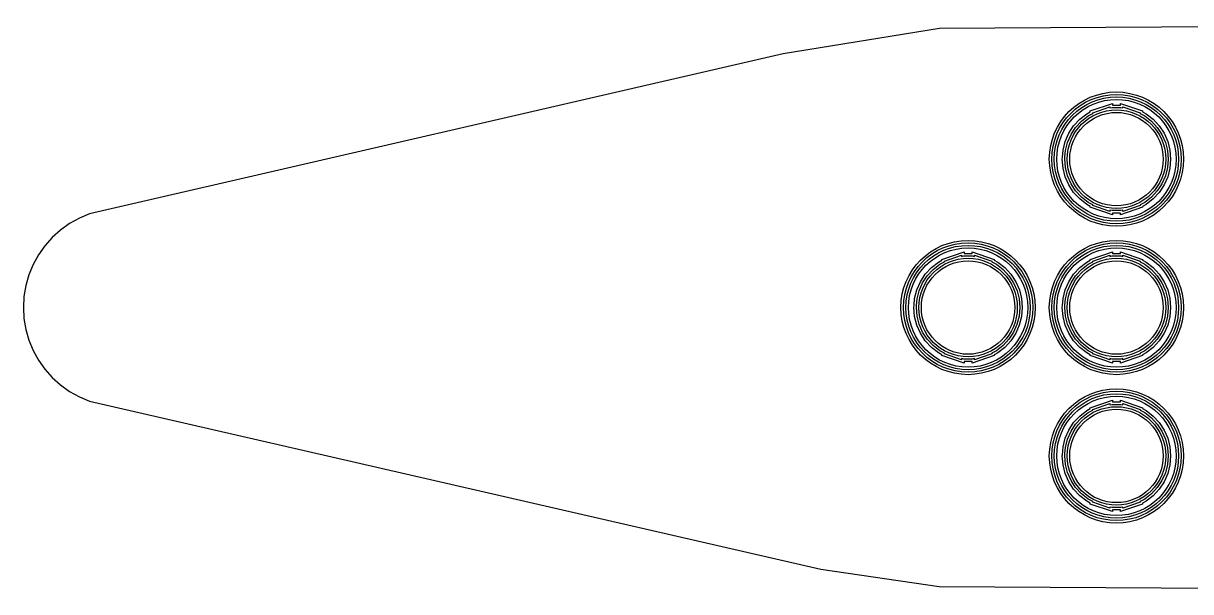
# Model space of a CAD drawing. Header units: millimetres. Extents: x -214 to 214, y -114 to 114.
# Drawn here: x -214.03 to -166.83, y 41.01 to 63.99 of the extents above; entities that cross this region are included whole.
import ezdxf

# ---------------------------------------------------------------- set-up
doc = ezdxf.new("R2010")
doc.units = ezdxf.units.MM
doc.layers.add('1', color=7, linetype='CONTINUOUS')

msp = doc.modelspace()

# ---------------------------------------------------------------- linework, layer by layer
at = {"layer": '1', "color": 0}
for p, q in [((-176.992, 63.776), (-183.304, 62.753)), ((-146.269, 63.989), (-176.992, 63.776)), ((-183.304, 62.753), (-211.353, 56.283)), ((-211.353, 56.283), (-211.768, 56.111)), ((-212.161, 55.893), (-212.527, 55.633)), ((-211.768, 56.111), (-212.161, 55.893)), ((-212.862, 55.333), (-213.161, 54.998)), ((-212.527, 55.633), (-212.862, 55.333)), ((-213.161, 54.998), (-213.42, 54.631)), ((-213.42, 54.631), (-213.638, 54.238)), ((-213.809, 53.823), (-213.934, 53.391)), ((-213.638, 54.238), (-213.809, 53.823)), ((-213.934, 53.391), (-214.009, 52.948)), ((-214.009, 52.948), (-214.034, 52.5)), ((-214.034, 52.5), (-214.009, 52.052)), ((-214.009, 52.052), (-213.934, 51.609)), ((-213.934, 51.609), (-213.809, 51.177)), ((-213.809, 51.177), (-213.638, 50.762)), ((-213.638, 50.762), (-213.42, 50.369)), ((-213.42, 50.369), (-213.161, 50.002)), ((-213.161, 50.002), (-212.862, 49.667)), ((-212.862, 49.667), (-212.527, 49.367)), ((-212.527, 49.367), (-212.161, 49.107)), ((-212.161, 49.107), (-211.768, 48.889)), ((-211.768, 48.889), (-211.353, 48.717)), ((-211.353, 48.717), (-181.78, 41.924)), ((-181.78, 41.924), (-176.993, 41.224)), ((-176.993, 41.224), (-146.27, 41.011))]:
    msp.add_line(p, q, dxfattribs=at)
at = {"layer": '1', "color": 1}
for p, q in [((-170.889, 60.446), (-169.995, 60.753)), ((-170.889, 60.41), (-170.889, 60.446)), ((-170.789, 60.375), (-170.095, 60.613)), ((-170.095, 60.613), (-170.095, 60.568)), ((-170.095, 60.568), (-170.002, 60.584)), ((-170.002, 60.584), (-169.659, 60.584)), ((-169.995, 60.753), (-169.995, 60.684)), ((-169.995, 60.684), (-169.666, 60.684)), ((-169.666, 60.684), (-169.666, 60.753)), ((-169.666, 60.753), (-168.772, 60.446)), ((-169.659, 60.584), (-169.566, 60.568)), ((-169.566, 60.568), (-169.566, 60.613)), ((-169.566, 60.613), (-168.872, 60.375)), ((-168.772, 60.446), (-168.772, 60.41)), ((-171.561, 59.845), (-171.315, 60.111)), ((-171.481, 59.783), (-171.247, 60.038)), ((-171.315, 60.111), (-171.03, 60.334)), ((-171.247, 60.038), (-170.975, 60.25)), ((-171.03, 60.334), (-170.889, 60.41)), ((-170.975, 60.25), (-170.789, 60.35)), ((-170.789, 60.35), (-170.789, 60.375)), ((-168.872, 60.375), (-168.872, 60.35)), ((-168.872, 60.35), (-168.686, 60.25)), ((-168.772, 60.41), (-168.631, 60.334)), ((-168.686, 60.25), (-168.414, 60.038)), ((-168.631, 60.334), (-168.346, 60.111)), ((-168.414, 60.038), (-168.18, 59.783)), ((-168.346, 60.111), (-168.1, 59.845)), ((-171.904, 59.211), (-171.757, 59.543)), ((-171.809, 59.178), (-171.668, 59.496)), ((-171.757, 59.543), (-171.561, 59.845)), ((-171.668, 59.496), (-171.481, 59.783)), ((-168.18, 59.783), (-167.993, 59.496)), ((-168.1, 59.845), (-167.904, 59.543)), ((-167.993, 59.496), (-167.852, 59.178)), ((-167.904, 59.543), (-167.757, 59.211)), ((-171.992, 58.86), (-171.904, 59.211)), ((-171.893, 58.844), (-171.809, 59.178)), ((-167.852, 59.178), (-167.768, 58.844)), ((-167.757, 59.211), (-167.669, 58.86)), ((-172.022, 58.503), (-172.014, 58.583)), ((-172.014, 58.583), (-171.992, 58.86)), ((-171.922, 58.503), (-171.913, 58.593)), ((-171.913, 58.593), (-171.893, 58.844)), ((-167.768, 58.844), (-167.739, 58.499)), ((-167.669, 58.86), (-167.639, 58.499)), ((-171.992, 58.14), (-172.022, 58.503)), ((-171.904, 57.789), (-171.992, 58.14)), ((-171.893, 58.156), (-171.922, 58.503)), ((-171.809, 57.822), (-171.893, 58.156)), ((-167.768, 58.155), (-167.853, 57.819)), ((-167.739, 58.499), (-167.768, 58.155)), ((-167.669, 58.138), (-167.758, 57.787)), ((-167.639, 58.499), (-167.669, 58.138)), ((-171.757, 57.457), (-171.904, 57.789)), ((-171.668, 57.504), (-171.809, 57.822)), ((-167.853, 57.819), (-167.993, 57.504)), ((-167.758, 57.787), (-167.904, 57.457)), ((-171.561, 57.155), (-171.757, 57.457)), ((-171.481, 57.217), (-171.668, 57.504)), ((-171.315, 56.889), (-171.561, 57.155)), ((-171.247, 56.962), (-171.481, 57.217)), ((-168.18, 57.217), (-168.415, 56.961)), ((-168.1, 57.155), (-168.347, 56.888)), ((-167.993, 57.504), (-168.18, 57.217)), ((-167.904, 57.457), (-168.1, 57.155)), ((-171.03, 56.666), (-171.315, 56.889)), ((-170.975, 56.75), (-171.247, 56.962)), ((-170.889, 56.59), (-171.03, 56.666)), ((-170.789, 56.65), (-170.975, 56.75)), ((-170.789, 56.625), (-170.789, 56.65)), ((-168.686, 56.75), (-168.872, 56.65)), ((-168.872, 56.65), (-168.872, 56.625)), ((-168.631, 56.666), (-168.772, 56.59)), ((-168.415, 56.961), (-168.686, 56.75)), ((-168.347, 56.888), (-168.631, 56.666)), ((-170.889, 56.554), (-170.889, 56.59)), ((-169.995, 56.247), (-170.889, 56.554)), ((-170.095, 56.387), (-170.789, 56.625)), ((-170.002, 56.416), (-170.095, 56.432)), ((-170.095, 56.432), (-170.095, 56.387)), ((-169.659, 56.416), (-170.002, 56.416)), ((-169.666, 56.316), (-169.995, 56.316)), ((-169.995, 56.316), (-169.995, 56.247)), ((-168.772, 56.554), (-169.666, 56.247)), ((-169.666, 56.247), (-169.666, 56.316)), ((-169.566, 56.432), (-169.659, 56.416)), ((-168.872, 56.625), (-169.566, 56.387)), ((-169.566, 56.387), (-169.566, 56.432)), ((-168.772, 56.59), (-168.772, 56.554)), ((-177.315, 54.111), (-177.03, 54.334)), ((-177.03, 54.334), (-176.889, 54.41)), ((-176.975, 54.25), (-176.789, 54.35)), ((-176.889, 54.446), (-175.995, 54.753)), ((-176.889, 54.41), (-176.889, 54.446)), ((-176.789, 54.375), (-176.095, 54.613)), ((-176.789, 54.35), (-176.789, 54.375)), ((-176.095, 54.613), (-176.095, 54.568)), ((-176.095, 54.568), (-176.002, 54.584)), ((-176.002, 54.584), (-175.659, 54.584)), ((-175.995, 54.753), (-175.995, 54.684)), ((-175.995, 54.684), (-175.666, 54.684)), ((-175.666, 54.684), (-175.666, 54.753)), ((-175.666, 54.753), (-174.772, 54.446)), ((-175.659, 54.584), (-175.566, 54.568)), ((-175.566, 54.568), (-175.566, 54.613)), ((-175.566, 54.613), (-174.872, 54.375)), ((-174.872, 54.375), (-174.872, 54.35)), ((-174.872, 54.35), (-174.686, 54.25)), ((-174.772, 54.446), (-174.772, 54.41)), ((-174.772, 54.41), (-174.631, 54.334)), ((-174.631, 54.334), (-174.346, 54.111)), ((-171.315, 54.111), (-171.03, 54.334)), ((-171.03, 54.334), (-170.889, 54.41)), ((-170.975, 54.25), (-170.789, 54.35)), ((-170.889, 54.446), (-169.995, 54.753)), ((-170.889, 54.41), (-170.889, 54.446)), ((-170.789, 54.375), (-170.095, 54.613)), ((-170.789, 54.35), (-170.789, 54.375)), ((-170.095, 54.613), (-170.095, 54.568)), ((-170.095, 54.568), (-170.002, 54.584)), ((-170.002, 54.584), (-169.659, 54.584)), ((-169.995, 54.753), (-169.995, 54.684)), ((-169.995, 54.684), (-169.666, 54.684)), ((-169.666, 54.684), (-169.666, 54.753)), ((-169.666, 54.753), (-168.772, 54.446)), ((-169.659, 54.584), (-169.566, 54.568)), ((-169.566, 54.568), (-169.566, 54.613)), ((-169.566, 54.613), (-168.872, 54.375)), ((-168.872, 54.375), (-168.872, 54.35)), ((-168.872, 54.35), (-168.686, 54.25)), ((-168.772, 54.446), (-168.772, 54.41)), ((-168.772, 54.41), (-168.631, 54.334)), ((-168.631, 54.334), (-168.346, 54.111)), ((-177.757, 53.543), (-177.561, 53.845)), ((-177.561, 53.845), (-177.315, 54.111)), ((-177.481, 53.783), (-177.247, 54.038)), ((-177.247, 54.038), (-176.975, 54.25)), ((-174.686, 54.25), (-174.414, 54.038)), ((-174.414, 54.038), (-174.18, 53.783)), ((-174.346, 54.111), (-174.1, 53.845)), ((-174.1, 53.845), (-173.904, 53.543)), ((-171.757, 53.543), (-171.561, 53.845)), ((-171.561, 53.845), (-171.315, 54.111)), ((-171.481, 53.783), (-171.247, 54.038)), ((-171.247, 54.038), (-170.975, 54.25)), ((-168.686, 54.25), (-168.414, 54.038)), ((-168.414, 54.038), (-168.18, 53.783)), ((-168.346, 54.111), (-168.1, 53.845)), ((-168.1, 53.845), (-167.904, 53.543)), ((-177.904, 53.211), (-177.757, 53.543)), ((-177.809, 53.178), (-177.668, 53.496)), ((-177.668, 53.496), (-177.481, 53.783)), ((-174.18, 53.783), (-173.993, 53.496)), ((-173.993, 53.496), (-173.852, 53.178)), ((-173.904, 53.543), (-173.757, 53.211)), ((-171.904, 53.211), (-171.757, 53.543)), ((-171.809, 53.178), (-171.668, 53.496)), ((-171.668, 53.496), (-171.481, 53.783)), ((-168.18, 53.783), (-167.993, 53.496)), ((-167.993, 53.496), (-167.852, 53.178)), ((-167.904, 53.543), (-167.757, 53.211)), ((-177.992, 52.86), (-177.904, 53.211)), ((-177.893, 52.844), (-177.809, 53.178)), ((-173.852, 53.178), (-173.768, 52.844)), ((-173.757, 53.211), (-173.669, 52.86)), ((-171.992, 52.86), (-171.904, 53.211)), ((-171.893, 52.844), (-171.809, 53.178)), ((-167.852, 53.178), (-167.768, 52.844)), ((-167.757, 53.211), (-167.669, 52.86)), ((-178.022, 52.503), (-178.014, 52.583)), ((-177.992, 52.14), (-178.022, 52.503)), ((-178.014, 52.583), (-177.992, 52.86)), ((-177.922, 52.503), (-177.913, 52.593)), ((-177.893, 52.156), (-177.922, 52.503)), ((-177.913, 52.593), (-177.893, 52.844)), ((-173.768, 52.844), (-173.739, 52.499)), ((-173.739, 52.499), (-173.768, 52.155)), ((-173.669, 52.86), (-173.639, 52.499)), ((-173.639, 52.499), (-173.669, 52.138)), ((-172.022, 52.503), (-172.014, 52.583)), ((-171.992, 52.14), (-172.022, 52.503)), ((-172.014, 52.583), (-171.992, 52.86)), ((-171.922, 52.503), (-171.913, 52.593)), ((-171.893, 52.156), (-171.922, 52.503)), ((-171.913, 52.593), (-171.893, 52.844)), ((-167.768, 52.844), (-167.739, 52.499)), ((-167.739, 52.499), (-167.768, 52.155)), ((-167.669, 52.86), (-167.639, 52.499)), ((-167.639, 52.499), (-167.669, 52.138)), ((-177.904, 51.789), (-177.992, 52.14)), ((-177.809, 51.822), (-177.893, 52.156)), ((-173.768, 52.155), (-173.853, 51.819)), ((-173.669, 52.138), (-173.758, 51.787)), ((-171.904, 51.789), (-171.992, 52.14)), ((-171.809, 51.822), (-171.893, 52.156)), ((-167.768, 52.155), (-167.853, 51.819)), ((-167.669, 52.138), (-167.758, 51.787)), ((-177.757, 51.457), (-177.904, 51.789)), ((-177.668, 51.504), (-177.809, 51.822)), ((-177.561, 51.155), (-177.757, 51.457)), ((-177.481, 51.217), (-177.668, 51.504)), ((-173.993, 51.504), (-174.18, 51.217)), ((-173.904, 51.457), (-174.1, 51.155)), ((-173.853, 51.819), (-173.993, 51.504)), ((-173.758, 51.787), (-173.904, 51.457)), ((-171.757, 51.457), (-171.904, 51.789)), ((-171.668, 51.504), (-171.809, 51.822)), ((-171.561, 51.155), (-171.757, 51.457)), ((-171.481, 51.217), (-171.668, 51.504)), ((-167.993, 51.504), (-168.18, 51.217)), ((-167.904, 51.457), (-168.1, 51.155)), ((-167.853, 51.819), (-167.993, 51.504)), ((-167.758, 51.787), (-167.904, 51.457)), ((-177.315, 50.889), (-177.561, 51.155)), ((-177.247, 50.962), (-177.481, 51.217)), ((-174.18, 51.217), (-174.415, 50.961)), ((-174.1, 51.155), (-174.347, 50.888)), ((-171.315, 50.889), (-171.561, 51.155)), ((-171.247, 50.962), (-171.481, 51.217)), ((-168.18, 51.217), (-168.415, 50.961)), ((-168.1, 51.155), (-168.347, 50.888)), ((-177.03, 50.666), (-177.315, 50.889)), ((-176.975, 50.75), (-177.247, 50.962)), ((-176.889, 50.59), (-177.03, 50.666)), ((-176.789, 50.65), (-176.975, 50.75)), ((-176.889, 50.554), (-176.889, 50.59)), ((-175.995, 50.247), (-176.889, 50.554)), ((-176.789, 50.625), (-176.789, 50.65)), ((-176.095, 50.387), (-176.789, 50.625)), ((-174.772, 50.554), (-175.666, 50.247)), ((-174.872, 50.625), (-175.566, 50.387)), ((-174.686, 50.75), (-174.872, 50.65)), ((-174.872, 50.65), (-174.872, 50.625)), ((-174.631, 50.666), (-174.772, 50.59)), ((-174.772, 50.59), (-174.772, 50.554)), ((-174.415, 50.961), (-174.686, 50.75)), ((-174.347, 50.888), (-174.631, 50.666)), ((-171.03, 50.666), (-171.315, 50.889)), ((-170.975, 50.75), (-171.247, 50.962)), ((-170.889, 50.59), (-171.03, 50.666)), ((-170.789, 50.65), (-170.975, 50.75)), ((-170.889, 50.554), (-170.889, 50.59)), ((-169.995, 50.247), (-170.889, 50.554)), ((-170.789, 50.625), (-170.789, 50.65)), ((-170.095, 50.387), (-170.789, 50.625)), ((-168.772, 50.554), (-169.666, 50.247)), ((-168.872, 50.625), (-169.566, 50.387)), ((-168.686, 50.75), (-168.872, 50.65)), ((-168.872, 50.65), (-168.872, 50.625)), ((-168.631, 50.666), (-168.772, 50.59)), ((-168.772, 50.59), (-168.772, 50.554)), ((-168.415, 50.961), (-168.686, 50.75)), ((-168.347, 50.888), (-168.631, 50.666)), ((-176.002, 50.416), (-176.095, 50.432)), ((-176.095, 50.432), (-176.095, 50.387)), ((-175.659, 50.416), (-176.002, 50.416)), ((-175.666, 50.316), (-175.995, 50.316)), ((-175.995, 50.316), (-175.995, 50.247)), ((-175.666, 50.247), (-175.666, 50.316)), ((-175.566, 50.432), (-175.659, 50.416)), ((-175.566, 50.387), (-175.566, 50.432)), ((-170.002, 50.416), (-170.095, 50.432)), ((-170.095, 50.432), (-170.095, 50.387)), ((-169.659, 50.416), (-170.002, 50.416)), ((-169.666, 50.316), (-169.995, 50.316)), ((-169.995, 50.316), (-169.995, 50.247)), ((-169.666, 50.247), (-169.666, 50.316)), ((-169.566, 50.432), (-169.659, 50.416)), ((-169.566, 50.387), (-169.566, 50.432)), ((-170.889, 48.446), (-169.995, 48.753)), ((-169.995, 48.753), (-169.995, 48.684)), ((-169.995, 48.684), (-169.666, 48.684)), ((-169.666, 48.684), (-169.666, 48.753)), ((-169.666, 48.753), (-168.772, 48.446)), ((-171.315, 48.111), (-171.03, 48.334)), ((-171.247, 48.038), (-170.975, 48.25)), ((-171.03, 48.334), (-170.889, 48.41)), ((-170.975, 48.25), (-170.789, 48.35)), ((-170.889, 48.41), (-170.889, 48.446)), ((-170.789, 48.375), (-170.095, 48.613)), ((-170.789, 48.35), (-170.789, 48.375)), ((-170.095, 48.613), (-170.095, 48.568)), ((-170.095, 48.568), (-170.002, 48.584)), ((-170.002, 48.584), (-169.659, 48.584)), ((-169.659, 48.584), (-169.566, 48.568)), ((-169.566, 48.568), (-169.566, 48.613)), ((-169.566, 48.613), (-168.872, 48.375)), ((-168.872, 48.375), (-168.872, 48.35)), ((-168.872, 48.35), (-168.686, 48.25)), ((-168.772, 48.446), (-168.772, 48.41)), ((-168.772, 48.41), (-168.631, 48.334)), ((-168.686, 48.25), (-168.414, 48.038)), ((-168.631, 48.334), (-168.346, 48.111)), ((-171.757, 47.543), (-171.561, 47.845)), ((-171.668, 47.496), (-171.481, 47.783)), ((-171.561, 47.845), (-171.315, 48.111)), ((-171.481, 47.783), (-171.247, 48.038)), ((-168.414, 48.038), (-168.18, 47.783)), ((-168.346, 48.111), (-168.1, 47.845)), ((-168.18, 47.783), (-167.993, 47.496)), ((-168.1, 47.845), (-167.904, 47.543)), ((-171.992, 46.86), (-171.904, 47.211)), ((-171.904, 47.211), (-171.757, 47.543)), ((-171.809, 47.178), (-171.668, 47.496)), ((-167.993, 47.496), (-167.852, 47.178)), ((-167.904, 47.543), (-167.757, 47.211)), ((-167.757, 47.211), (-167.669, 46.86)), ((-172.018, 46.542), (-171.992, 46.86)), ((-171.913, 46.593), (-171.893, 46.844)), ((-171.893, 46.844), (-171.809, 47.178)), ((-167.852, 47.178), (-167.768, 46.844)), ((-167.768, 46.844), (-167.739, 46.499)), ((-167.669, 46.86), (-167.639, 46.499)), ((-172.022, 46.503), (-172.018, 46.542)), ((-171.992, 46.14), (-172.022, 46.503)), ((-171.922, 46.503), (-171.913, 46.593)), ((-171.893, 46.156), (-171.922, 46.503)), ((-167.739, 46.499), (-167.768, 46.155)), ((-167.639, 46.499), (-167.669, 46.138)), ((-171.904, 45.789), (-171.992, 46.14)), ((-171.757, 45.457), (-171.904, 45.789)), ((-171.809, 45.822), (-171.893, 46.156)), ((-171.668, 45.504), (-171.809, 45.822)), ((-167.853, 45.819), (-167.993, 45.504)), ((-167.768, 46.155), (-167.853, 45.819)), ((-167.669, 46.138), (-167.758, 45.787)), ((-171.561, 45.155), (-171.757, 45.457)), ((-171.481, 45.217), (-171.668, 45.504)), ((-167.993, 45.504), (-168.18, 45.217)), ((-167.904, 45.457), (-168.1, 45.155)), ((-167.758, 45.787), (-167.904, 45.457)), ((-171.315, 44.889), (-171.561, 45.155)), ((-171.247, 44.962), (-171.481, 45.217)), ((-171.03, 44.666), (-171.315, 44.889)), ((-170.975, 44.75), (-171.247, 44.962)), ((-168.415, 44.961), (-168.686, 44.75)), ((-168.347, 44.888), (-168.631, 44.666)), ((-168.18, 45.217), (-168.415, 44.961)), ((-168.1, 45.155), (-168.347, 44.888)), ((-170.889, 44.59), (-171.03, 44.666)), ((-170.789, 44.65), (-170.975, 44.75)), ((-170.889, 44.554), (-170.889, 44.59)), ((-169.995, 44.247), (-170.889, 44.554)), ((-170.789, 44.625), (-170.789, 44.65)), ((-170.095, 44.387), (-170.789, 44.625)), ((-170.002, 44.416), (-170.095, 44.432)), ((-170.095, 44.432), (-170.095, 44.387)), ((-169.659, 44.416), (-170.002, 44.416)), ((-168.772, 44.554), (-169.666, 44.247)), ((-169.566, 44.432), (-169.659, 44.416)), ((-168.872, 44.625), (-169.566, 44.387)), ((-169.566, 44.387), (-169.566, 44.432)), ((-168.686, 44.75), (-168.872, 44.65)), ((-168.872, 44.65), (-168.872, 44.625)), ((-168.631, 44.666), (-168.772, 44.59)), ((-168.772, 44.59), (-168.772, 44.554)), ((-169.666, 44.316), (-169.995, 44.316)), ((-169.995, 44.316), (-169.995, 44.247)), ((-169.666, 44.247), (-169.666, 44.316))]:
    msp.add_line(p, q, dxfattribs=at)
for centre, radius in [((-169.83, 58.499), 2.715), ((-169.83, 58.499), 2.615), ((-169.83, 58.5), 2.514), ((-169.83, 58.499), 2.414), ((-169.83, 58.499), 1.991), ((-169.83, 58.499), 1.89), ((-175.83, 52.499), 2.715), ((-175.83, 52.499), 2.615), ((-175.83, 52.499), 2.514), ((-175.83, 52.499), 2.414), ((-169.83, 52.499), 2.715), ((-169.83, 52.499), 2.615), ((-169.83, 52.499), 2.514), ((-169.83, 52.499), 2.414), ((-175.83, 52.499), 1.991), ((-175.83, 52.499), 1.89), ((-169.83, 52.499), 1.991), ((-169.83, 52.499), 1.89), ((-169.83, 46.499), 2.715), ((-169.83, 46.499), 2.615), ((-169.83, 46.5), 2.514), ((-169.83, 46.499), 2.414), ((-169.83, 46.499), 1.991), ((-169.83, 46.499), 1.89)]:
    msp.add_circle(centre, radius, dxfattribs=at)
at = {"layer": '1', "color": 0}
for centre in [(-169.83, 58.499), (-175.83, 52.499), (-169.83, 52.499), (-169.83, 46.499)]:
    msp.add_circle(centre, 1.89, dxfattribs=at)

doc.saveas('drawing.dxf')
